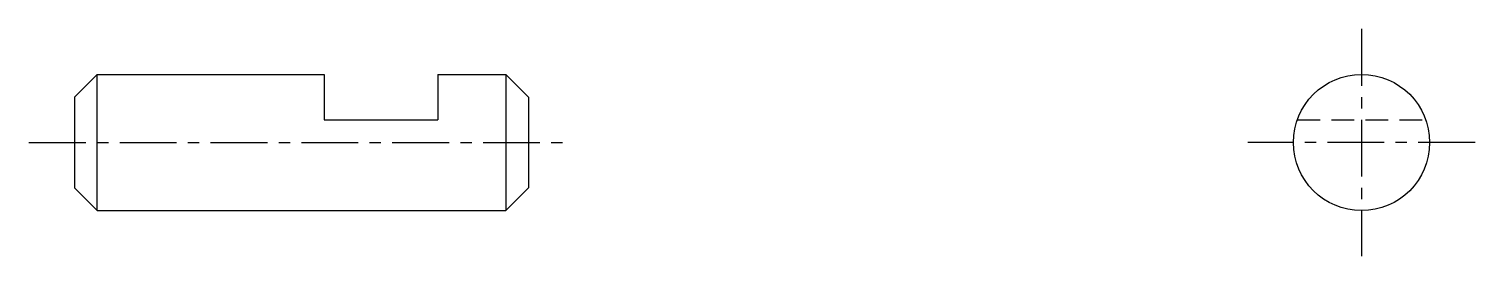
# Model space of a CAD drawing. Extents: x -59 to 23, y 131 to 268.
# Drawn here: x -8.94 to 22.89, y 262.57 to 267.57 of the extents above; entities outside this region: 2.
import ezdxf

# ---------------------------------------------------------------- set-up
doc = ezdxf.new("R2010")
doc.units = 0
doc.linetypes.add('CENTER', pattern=[2, 1.25, -0.25, 0.25, -0.25])
doc.linetypes.add('DASHED', pattern=[0.75, 0.5, -0.25])
doc.layers.get('0').update_dxf_attribs({"linetype": 'CONTINUOUS'})
doc.layers.add('CENTER', color=1, linetype='CENTER')

msp = doc.modelspace()

# ---------------------------------------------------------------- linework, layer by layer
at = {"color": 7, "linetype": 'CONTINUOUS'}
for p, q in [((-7.944, 266.074), (-7.444, 266.574)), ((-7.444, 266.574), (-2.444, 266.574)), ((-7.444, 263.574), (-7.444, 266.574)), ((-2.444, 266.574), (-2.444, 265.574)), ((0.056, 266.574), (1.556, 266.574)), ((0.056, 266.574), (0.056, 265.574)), ((1.556, 266.574), (1.556, 263.574)), ((1.556, 266.574), (2.056, 266.074)), ((-7.944, 266.074), (-7.944, 264.074)), ((2.056, 266.074), (2.056, 264.074)), ((-2.444, 265.574), (0.056, 265.574)), ((-7.944, 264.074), (-7.444, 263.574)), ((2.056, 264.074), (1.556, 263.574)), ((-7.444, 263.574), (1.556, 263.574)), ((-5.194, 263.574), (-5.194, 263.574)), ((-2.944, 263.574), (-2.944, 263.574))]:
    msp.add_line(p, q, dxfattribs=at)
at = {"color": 3, "linetype": 'DASHED'}
msp.add_line((18.98, 265.574), (21.808, 265.574), dxfattribs=at)
at = {"color": 7, "linetype": 'CONTINUOUS'}
msp.add_circle((20.394, 265.074), 1.5, dxfattribs=at)
at = {"layer": 'CENTER', "color": 1, "linetype": 'CENTER'}
for p, q in [((20.394, 267.574), (20.394, 262.574)), ((-8.944, 265.074), (3.015, 265.074)), ((22.894, 265.074), (17.894, 265.074))]:
    msp.add_line(p, q, dxfattribs=at)

# ---------------------------------------------------------------- texts
at = {"color": 7, "linetype": 'CONTINUOUS'}
for s, p in [('CLKG 3-10', (-59.875, 160.894)), ('CLKG03', (-59.875, 130.894))]:
    msp.add_text(s, height=8, dxfattribs=at).set_placement(p)

doc.saveas('drawing.dxf')
